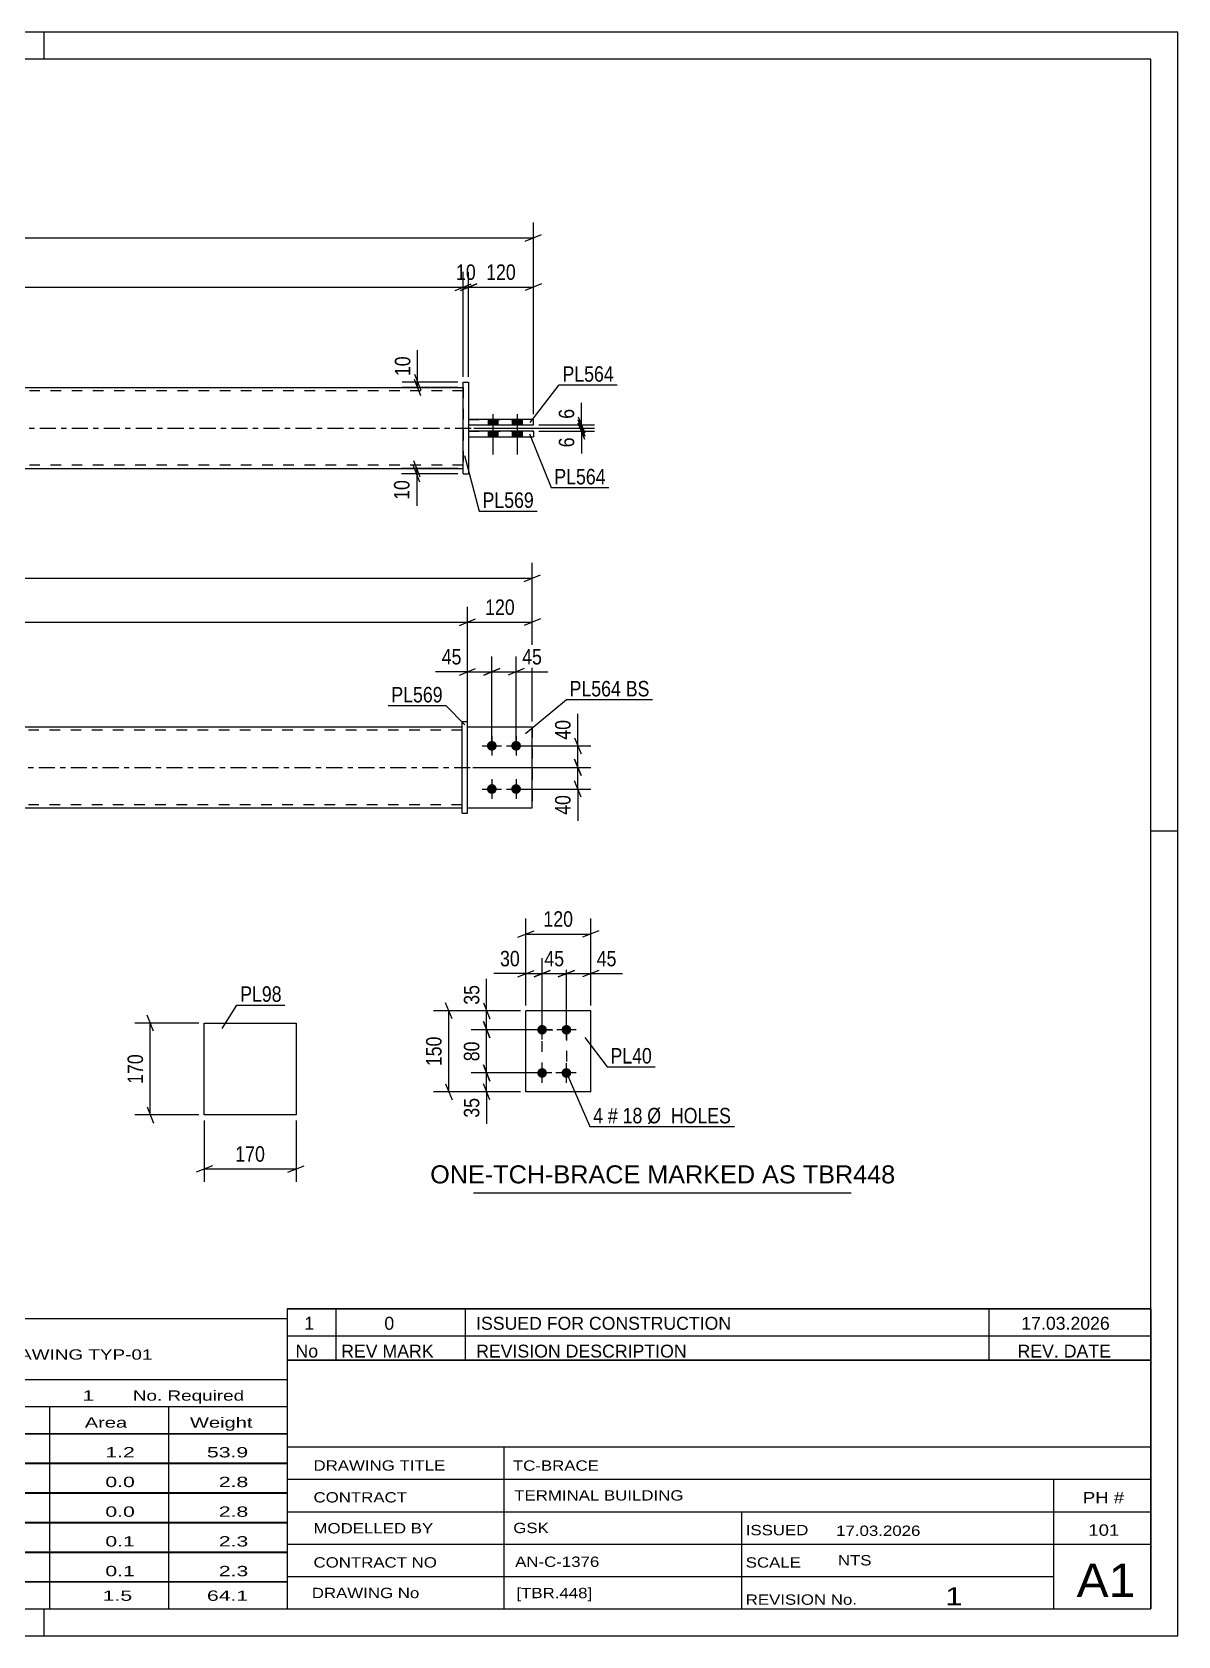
# Model space of a CAD drawing. Header units: millimetres. Extents: x 0 to 420, y 0 to 297.
# Drawn here: x 207.7 to 420, y 0 to 297 of the extents above; entities that cross this region are included whole.
import ezdxf

# ---------------------------------------------------------------- set-up
doc = ezdxf.new("R2010")
doc.units = ezdxf.units.MM
doc.linetypes.add('DXK_LINE_DOT2', pattern=[3.9198, 1.9599, -1.9599])
doc.linetypes.add('DXK_LINE_DOT3', pattern=[5.9187, 2.979, -0.9799, 0.9799, -0.9799])
doc.styles.add('Arial', font='ARIAL.TTF', dxfattribs={"height": 0.2})
doc.styles.add('Arial Narrow', font='ARIALN.TTF', dxfattribs={"height": 0.2})

# ---------------------------------------------------------------- blocks, each defined once
blk = doc.blocks.new('Unknown-580872149-1163')
at = {"color": 5, "linetype": 'Continuous'}
for p, q in [((420, 297), (0, 297)), ((210, 292), (210, 297)), ((420, 0), (420, 297)), ((415, 292), (5, 292)), ((415, 5), (415, 292)), ((420, 149), (415, 149)), ((5, 5), (415, 5)), ((210, 0), (210, 5)), ((0, 0), (420, 0))]:
    blk.add_line(p, q, dxfattribs=at)
blk = doc.blocks.new('Part-580872149-1806 - 1738')
at = {"color": 2, "linetype": 'Continuous'}
for p, q in [((88.77, 168.33), (287.41, 168.33)), ((88.77, 153.33), (287.41, 153.33))]:
    blk.add_line(p, q, dxfattribs=at)
at = {"color": 7, "linetype": 'DXK_LINE_DOT2'}
for p, q in [((88.77, 153.33), (88.77, 168.33)), ((287.41, 167.73), (88.77, 167.73)), ((287.41, 153.33), (287.41, 168.33)), ((287.41, 153.93), (88.77, 153.93))]:
    blk.add_line(p, q, dxfattribs=at)
at = {"color": 7, "linetype": 'DXK_LINE_DOT3'}
blk.add_line((78.77, 160.83), (297.41, 160.83), dxfattribs=at)
blk = doc.blocks.new('Part-580872149-3084 - 1738')
at = {"color": 2, "linetype": 'Continuous'}
for p, q in [((287.41, 169.33), (288.41, 169.33)), ((287.41, 152.33), (287.41, 169.33)), ((288.41, 152.33), (288.41, 169.33)), ((287.41, 152.33), (287.41, 152.33)), ((287.41, 152.33), (288.41, 152.33))]:
    blk.add_line(p, q, dxfattribs=at)
at = {"color": 7, "linetype": 'DXK_LINE_DOT2'}
for p, q in [((287.41, 169.33), (288.41, 169.33)), ((287.41, 152.33), (288.41, 152.33))]:
    blk.add_line(p, q, dxfattribs=at)
blk = doc.blocks.new('Part-580872149-3082 - 1738')
at = {"color": 7, "linetype": 'DXK_LINE_DOT2'}
for p, q in [((288.41, 168.33), (300.41, 168.33)), ((288.41, 153.33), (288.41, 168.33)), ((288.41, 168.33), (300.41, 168.33)), ((300.41, 168.33), (300.41, 168.33)), ((300.41, 168.33), (300.41, 153.33)), ((288.41, 153.33), (288.41, 153.33)), ((288.41, 153.33), (300.41, 153.33)), ((288.41, 153.33), (300.41, 153.33))]:
    blk.add_line(p, q, dxfattribs=at)
blk = doc.blocks.new('Part-580872149-3083 - 1738')
at = {"color": 2, "linetype": 'Continuous'}
for p, q in [((288.41, 168.33), (300.41, 168.33)), ((300.41, 168.33), (300.41, 168.33)), ((300.41, 153.33), (300.41, 168.33)), ((288.41, 153.33), (300.41, 153.33))]:
    blk.add_line(p, q, dxfattribs=at)
at = {"color": 7, "linetype": 'DXK_LINE_DOT2'}
for p, q in [((288.41, 168.33), (300.41, 168.33)), ((288.41, 153.33), (288.41, 168.33)), ((288.41, 153.33), (288.41, 153.33)), ((288.41, 153.33), (300.41, 153.33))]:
    blk.add_line(p, q, dxfattribs=at)
blk = doc.blocks.new('Bolt-580872149-3085 - 1738')
at = {"linetype": 'Continuous'}
for points in [[(292.91, 165.73), (293.09, 165.71), (293.27, 165.65), (293.44, 165.56), (293.58, 165.43), (293.69, 165.28), (293.76, 165.11), (293.8, 164.92), (293.8, 164.74), (293.76, 164.55), (293.69, 164.38), (293.58, 164.23), (293.44, 164.1), (293.27, 164.01), (293.09, 163.95), (292.91, 163.93), (292.72, 163.95), (292.54, 164.01), (292.38, 164.1), (292.24, 164.23), (292.13, 164.38), (292.05, 164.55), (292.01, 164.74), (292.01, 164.92), (292.05, 165.11), (292.13, 165.28), (292.24, 165.43), (292.38, 165.56), (292.54, 165.65), (292.72, 165.71)], [(297.41, 165.73), (297.59, 165.71), (297.77, 165.65), (297.94, 165.56), (298.08, 165.43), (298.19, 165.28), (298.26, 165.11), (298.3, 164.92), (298.3, 164.74), (298.26, 164.55), (298.19, 164.38), (298.08, 164.23), (297.94, 164.1), (297.77, 164.01), (297.59, 163.95), (297.41, 163.93), (297.22, 163.95), (297.04, 164.01), (296.88, 164.1), (296.74, 164.23), (296.63, 164.38), (296.55, 164.55), (296.51, 164.74), (296.51, 164.92), (296.55, 165.11), (296.63, 165.28), (296.74, 165.43), (296.88, 165.56), (297.04, 165.65), (297.22, 165.71)], [(292.91, 157.73), (293.09, 157.71), (293.27, 157.65), (293.44, 157.56), (293.58, 157.43), (293.69, 157.28), (293.76, 157.11), (293.8, 156.92), (293.8, 156.74), (293.76, 156.55), (293.69, 156.38), (293.58, 156.23), (293.44, 156.1), (293.27, 156.01), (293.09, 155.95), (292.91, 155.93), (292.72, 155.95), (292.54, 156.01), (292.38, 156.1), (292.24, 156.23), (292.13, 156.38), (292.05, 156.55), (292.01, 156.74), (292.01, 156.92), (292.05, 157.11), (292.13, 157.28), (292.24, 157.43), (292.38, 157.56), (292.54, 157.65), (292.72, 157.71)], [(297.41, 157.73), (297.59, 157.71), (297.77, 157.65), (297.94, 157.56), (298.08, 157.43), (298.19, 157.28), (298.26, 157.11), (298.3, 156.92), (298.3, 156.74), (298.26, 156.55), (298.19, 156.38), (298.08, 156.23), (297.94, 156.1), (297.77, 156.01), (297.59, 155.95), (297.41, 155.93), (297.22, 155.95), (297.04, 156.01), (296.88, 156.1), (296.74, 156.23), (296.63, 156.38), (296.55, 156.55), (296.51, 156.74), (296.51, 156.92), (296.55, 157.11), (296.63, 157.28), (296.74, 157.43), (296.88, 157.56), (297.04, 157.65), (297.22, 157.71)]]:
    blk.add_hatch(color=1, dxfattribs=at).paths.add_polyline_path(points)
at = {"color": 1, "linetype": 'Continuous'}
for p, q in [((292.91, 166.63), (292.91, 163.03)), ((297.41, 166.63), (297.41, 163.03)), ((291.11, 164.83), (294.71, 164.83)), ((295.61, 164.83), (299.21, 164.83)), ((292.91, 158.63), (292.91, 155.03)), ((297.41, 158.63), (297.41, 155.03)), ((291.11, 156.83), (294.71, 156.83)), ((295.61, 156.83), (299.21, 156.83))]:
    blk.add_line(p, q, dxfattribs=at)
blk = doc.blocks.new('Part-580872149-1450 - 1390')
at = {"color": 2, "linetype": 'Continuous'}
for p, q in [((88.97, 231.17), (287.6, 231.17)), ((88.97, 216.17), (287.6, 216.17))]:
    blk.add_line(p, q, dxfattribs=at)
at = {"color": 7, "linetype": 'DXK_LINE_DOT2'}
for p, q in [((88.97, 216.17), (88.97, 231.17)), ((287.6, 230.57), (88.97, 230.57)), ((287.6, 231.17), (287.6, 216.17)), ((287.6, 216.77), (88.97, 216.77))]:
    blk.add_line(p, q, dxfattribs=at)
at = {"color": 7, "linetype": 'DXK_LINE_DOT3'}
blk.add_line((78.97, 223.67), (297.6, 223.67), dxfattribs=at)
blk = doc.blocks.new('Part-580872149-3120 - 1390')
at = {"color": 2, "linetype": 'Continuous'}
for p, q in [((300.6, 225.27), (288.6, 225.27)), ((288.6, 224.27), (300.6, 224.27)), ((300.6, 224.27), (300.6, 225.27))]:
    blk.add_line(p, q, dxfattribs=at)
at = {"color": 7, "linetype": 'DXK_LINE_DOT2'}
for p, q in [((288.6, 225.27), (288.6, 224.27)), ((288.6, 225.27), (300.6, 225.27)), ((288.6, 224.27), (300.6, 224.27))]:
    blk.add_line(p, q, dxfattribs=at)
blk = doc.blocks.new('Part-580872149-3121 - 1390')
at = {"color": 2, "linetype": 'Continuous'}
for p, q in [((300.6, 223.07), (288.6, 223.07)), ((300.6, 223.07), (300.6, 222.07)), ((288.6, 222.07), (300.6, 222.07))]:
    blk.add_line(p, q, dxfattribs=at)
at = {"color": 7, "linetype": 'DXK_LINE_DOT2'}
for p, q in [((288.6, 223.07), (288.6, 222.07)), ((288.6, 223.07), (300.6, 223.07)), ((288.6, 222.07), (300.6, 222.07))]:
    blk.add_line(p, q, dxfattribs=at)
blk = doc.blocks.new('Part-580872149-3122 - 1390')
at = {"color": 2, "linetype": 'Continuous'}
for p, q in [((287.6, 232.17), (287.6, 232.17)), ((287.6, 215.17), (287.6, 232.17)), ((287.6, 232.17), (288.6, 232.17)), ((288.6, 232.17), (288.6, 232.17)), ((288.6, 232.17), (288.6, 215.17)), ((287.6, 215.17), (288.6, 215.17)), ((287.6, 215.17), (287.6, 215.17)), ((288.6, 215.17), (288.6, 215.17))]:
    blk.add_line(p, q, dxfattribs=at)
at = {"color": 7, "linetype": 'DXK_LINE_DOT2'}
for p, q in [((287.6, 232.17), (288.6, 232.17)), ((287.6, 215.17), (288.6, 215.17)), ((288.6, 215.17), (288.6, 215.17))]:
    blk.add_line(p, q, dxfattribs=at)
blk = doc.blocks.new('Bolt-580872149-3123 - 1390')
at = {"linetype": 'Continuous'}
for points in [[(294, 225.27), (292.2, 225.27), (292.2, 224.27), (294, 224.27)], [(294, 225.27), (292.2, 225.27), (292.2, 224.27), (294, 224.27)], [(294, 223.07), (292.2, 223.07), (292.2, 222.07), (294, 222.07)], [(294, 223.07), (292.2, 223.07), (292.2, 222.07), (294, 222.07)], [(298.5, 225.27), (296.7, 225.27), (296.7, 224.27), (298.5, 224.27)], [(298.5, 225.27), (296.7, 225.27), (296.7, 224.27), (298.5, 224.27)], [(298.5, 223.07), (296.7, 223.07), (296.7, 222.07), (298.5, 222.07)], [(298.5, 223.07), (296.7, 223.07), (296.7, 222.07), (298.5, 222.07)]]:
    blk.add_hatch(color=1, dxfattribs=at).paths.add_polyline_path(points)
at = {"color": 1, "linetype": 'Continuous'}
for p, q in [((293.1, 226.27), (293.1, 218.77)), ((293.1, 226.27), (293.1, 218.77)), ((297.6, 226.27), (297.6, 218.77)), ((297.6, 226.27), (297.6, 218.77)), ((292.2, 225.27), (292.2, 224.27)), ((292.2, 225.27), (292.2, 224.27)), ((292.2, 223.07), (292.2, 222.07)), ((292.2, 223.07), (292.2, 222.07)), ((294, 225.27), (294, 224.27)), ((294, 225.27), (294, 224.27)), ((294, 223.07), (294, 222.07)), ((294, 223.07), (294, 222.07)), ((296.7, 225.27), (296.7, 224.27)), ((296.7, 225.27), (296.7, 224.27)), ((296.7, 223.07), (296.7, 222.07)), ((296.7, 223.07), (296.7, 222.07)), ((298.5, 225.27), (298.5, 224.27)), ((298.5, 225.27), (298.5, 224.27)), ((298.5, 223.07), (298.5, 222.07)), ((298.5, 223.07), (298.5, 222.07))]:
    blk.add_line(p, q, dxfattribs=at)
blk = doc.blocks.new('Part-580872149-4202 - 4201')
at = {"color": 2, "linetype": 'Continuous'}
for p, q in [((239.64, 113.47), (256.64, 113.47)), ((239.64, 96.47), (239.64, 113.47)), ((256.64, 113.47), (256.64, 96.47)), ((256.64, 96.47), (239.64, 96.47))]:
    blk.add_line(p, q, dxfattribs=at)
blk = doc.blocks.new('Part-580872149-4193 - 4192')
at = {"color": 2, "linetype": 'Continuous'}
for p, q in [((311.22, 115.75), (299.22, 115.75)), ((299.22, 100.75), (299.22, 115.75)), ((311.22, 100.75), (311.22, 115.75)), ((311.22, 100.75), (299.22, 100.75))]:
    blk.add_line(p, q, dxfattribs=at)
blk = doc.blocks.new('Bolt-580872149-4194 - 4192')
at = {"linetype": 'Continuous'}
for points in [[(302.22, 111.35, -1), (302.22, 113.15, -1)], [(306.72, 111.35, -1), (306.72, 113.15, -1)], [(302.22, 103.35, -1), (302.22, 105.15, -1)], [(306.72, 103.35, -1), (306.72, 105.15, -1)]]:
    blk.add_hatch(color=1, dxfattribs=at).paths.add_polyline_path(points)
at = {"color": 1, "linetype": 'Continuous'}
for p, q in [((302.22, 110.45), (302.22, 114.05)), ((306.72, 110.45), (306.72, 114.05)), ((304.02, 112.25), (300.42, 112.25)), ((308.52, 112.25), (304.92, 112.25)), ((304.02, 104.25), (300.42, 104.25)), ((302.22, 102.45), (302.22, 106.05)), ((308.52, 104.25), (304.92, 104.25)), ((306.72, 102.45), (306.72, 106.05))]:
    blk.add_line(p, q, dxfattribs=at)
blk = doc.blocks.new('Rectangle-580872149-4389 - 4192')
at = {"color": 1, "linetype": 'DXK_LINE_DOT2'}
blk.add_lwpolyline([(302.22, 112.25), (306.72, 112.25), (306.72, 104.25), (302.22, 104.25), (302.22, 112.25)], close=True, dxfattribs=at)
blk = doc.blocks.new('StraightDimension-580872149-3869 - 1738')
at = {"color": 7, "linetype": 'Continuous'}
for p, q in [((288.41, 169.33), (288.41, 190.57)), ((300.41, 169.33), (300.41, 190.57)), ((286.91, 187.12), (289.91, 188.32)), ((288.41, 187.72), (300.41, 187.72)), ((301.91, 188.32), (298.91, 187.12))]:
    blk.add_line(p, q, dxfattribs=at)
at = {"color": 0}
blk.add_wipeout([(297.75, 188.47), (297.75, 192.67), (291.07, 192.67), (291.07, 188.47)], dxfattribs=at)
at = {"color": 3, "style": 'Arial Narrow'}
blk.add_text('120', height=2.863, dxfattribs=at).set_placement((291.67, 189.07))
blk = doc.blocks.new('StraightDimension-580872149-1856 - 1738')
at = {"color": 7, "linetype": 'Continuous'}
for p, q in [((77.27, 196.48), (74.27, 195.28)), ((75.77, 169.33), (75.77, 198.73)), ((298.91, 195.28), (301.91, 196.48)), ((300.41, 169.33), (300.41, 198.73)), ((75.77, 195.88), (300.41, 195.88))]:
    blk.add_line(p, q, dxfattribs=at)
at = {"color": 0}
blk.add_wipeout([(192.35, 196.63), (192.35, 200.83), (183.83, 200.83), (183.83, 196.63)], dxfattribs=at)
at = {"color": 3, "style": 'Arial Narrow'}
blk.add_text('2246', height=2.863, dxfattribs=at).set_placement((184.43, 197.23))
blk = doc.blocks.new('StraightDimension-580872149-3870 - 1738')
at = {"color": 7, "linetype": 'Continuous'}
for p, q in [((87.77, 161.83), (87.77, 190.57)), ((288.41, 169.33), (288.41, 190.57)), ((89.27, 188.32), (86.27, 187.12)), ((87.77, 187.72), (288.41, 187.72)), ((286.91, 187.12), (289.91, 188.32))]:
    blk.add_line(p, q, dxfattribs=at)
at = {"color": 0}
blk.add_wipeout([(192.35, 188.47), (192.35, 192.67), (183.83, 192.67), (183.83, 188.47)], dxfattribs=at)
at = {"color": 3, "style": 'Arial Narrow'}
blk.add_text('2006', height=2.863, dxfattribs=at).set_placement((184.43, 189.07))
blk = doc.blocks.new('StraightDimension-580872149-3322 - 1738')
at = {"color": 7, "linetype": 'Continuous'}
for p, q in [((292.91, 165.83), (292.91, 181.39)), ((297.41, 165.83), (297.41, 181.39)), ((291.41, 177.94), (294.41, 179.14)), ((292.91, 178.54), (297.41, 178.54)), ((298.91, 179.14), (295.91, 177.94))]:
    blk.add_line(p, q, dxfattribs=at)
at = {"color": 0}
blk.add_wipeout([(302.79, 179.29), (302.79, 183.49), (297.93, 183.49), (297.93, 179.29)], dxfattribs=at)
at = {"color": 7, "linetype": 'Continuous'}
blk.add_line((297.41, 178.54), (303.31, 178.54), dxfattribs=at)
blk.add_line((297.41, 178.54), (303.31, 178.54), dxfattribs=at)
at = {"color": 3, "style": 'Arial Narrow'}
blk.add_text('45', height=2.863, dxfattribs=at).set_placement((298.53, 179.89))
blk = doc.blocks.new('StraightDimension-580872149-3323 - 1738')
at = {"color": 7, "linetype": 'Continuous'}
for p, q in [((288.41, 170.33), (288.41, 181.39)), ((292.91, 165.83), (292.91, 181.39)), ((286.91, 177.94), (289.91, 179.14)), ((288.41, 178.54), (292.91, 178.54)), ((294.41, 179.14), (291.41, 177.94))]:
    blk.add_line(p, q, dxfattribs=at)
at = {"color": 0}
blk.add_wipeout([(287.88, 179.29), (287.88, 183.49), (283.03, 183.49), (283.03, 179.29)], dxfattribs=at)
at = {"color": 7, "linetype": 'Continuous'}
blk.add_line((288.41, 178.54), (282.5, 178.54), dxfattribs=at)
blk.add_line((288.41, 178.54), (282.5, 178.54), dxfattribs=at)
at = {"color": 3, "style": 'Arial Narrow'}
blk.add_text('45', height=2.863, dxfattribs=at).set_placement((283.63, 179.89))
blk = doc.blocks.new('StraightDimension-580872149-3956 - 1738')
at = {"color": 7, "linetype": 'Continuous'}
for p, q in [((308.24, 166.33), (309.44, 163.33)), ((298.41, 164.83), (311.24, 164.83)), ((308.84, 160.83), (308.84, 164.83)), ((289.41, 160.83), (311.24, 160.83)), ((309.44, 159.33), (308.24, 162.33))]:
    blk.add_line(p, q, dxfattribs=at)
at = {"color": 0}
blk.add_wipeout([(308.09, 170.21), (303.89, 170.21), (303.89, 165.36), (308.09, 165.36)], dxfattribs=at)
at = {"color": 7, "linetype": 'Continuous'}
blk.add_line((308.84, 164.83), (308.84, 170.74), dxfattribs=at)
blk.add_line((308.84, 164.83), (308.84, 170.74), dxfattribs=at)
at = {"color": 3, "style": 'Arial Narrow'}
blk.add_text('40', height=2.863, rotation=90.0002, dxfattribs=at).set_placement((307.49, 165.96))
blk = doc.blocks.new('StraightDimension-580872149-3957 - 1738')
at = {"color": 7, "linetype": 'Continuous'}
for p, q in [((289.41, 160.83), (311.24, 160.83)), ((308.24, 162.33), (309.44, 159.33)), ((308.84, 156.83), (308.84, 160.83)), ((309.44, 155.33), (308.24, 158.33)), ((298.41, 156.83), (311.24, 156.83))]:
    blk.add_line(p, q, dxfattribs=at)
at = {"color": 0}
blk.add_wipeout([(308.09, 156.31), (303.89, 156.31), (303.89, 151.45), (308.09, 151.45)], dxfattribs=at)
at = {"color": 7, "linetype": 'Continuous'}
blk.add_line((308.84, 156.83), (308.84, 150.92), dxfattribs=at)
blk.add_line((308.84, 156.83), (308.84, 150.92), dxfattribs=at)
at = {"color": 3, "style": 'Arial Narrow'}
blk.add_text('40', height=2.863, rotation=90.0002, dxfattribs=at).set_placement((307.49, 152.05))
blk = doc.blocks.new('StraightDimension-580872149-4066 - 1390')
at = {"color": 7, "linetype": 'Continuous'}
for p, q in [((308.92, 225.77), (310.12, 222.77)), ((289.6, 223.67), (311.92, 223.67)), ((301.6, 224.27), (311.92, 224.27)), ((310.12, 222.17), (308.92, 225.17)), ((309.52, 223.67), (309.52, 224.27))]:
    blk.add_line(p, q, dxfattribs=at)
at = {"color": 0}
blk.add_wipeout([(308.77, 227.82), (304.57, 227.82), (304.57, 224.79), (308.77, 224.79)], dxfattribs=at)
at = {"color": 7, "linetype": 'Continuous'}
blk.add_line((309.52, 224.27), (309.52, 228.34), dxfattribs=at)
blk.add_line((309.52, 224.27), (309.52, 228.34), dxfattribs=at)
at = {"color": 3, "style": 'Arial Narrow'}
blk.add_text('6', height=2.86, rotation=90.0002, dxfattribs=at).set_placement((308.17, 225.39))
blk = doc.blocks.new('StraightDimension-580872149-1567 - 1390')
at = {"color": 7, "linetype": 'Continuous'}
for p, q in [((75.97, 226.27), (75.97, 261.76)), ((300.6, 226.27), (300.6, 261.76)), ((77.47, 259.51), (74.47, 258.31)), ((75.97, 258.91), (300.6, 258.91)), ((299.1, 258.31), (302.1, 259.51))]:
    blk.add_line(p, q, dxfattribs=at)
at = {"color": 0}
blk.add_wipeout([(192.54, 259.66), (192.54, 263.86), (184.03, 263.86), (184.03, 259.66)], dxfattribs=at)
at = {"color": 3, "style": 'Arial Narrow'}
blk.add_text('2246', height=2.863, dxfattribs=at).set_placement((184.63, 260.26))
blk = doc.blocks.new('StraightDimension-580872149-1538 - 1390')
at = {"color": 7, "linetype": 'Continuous'}
for p, q in [((278.4, 217.67), (279.6, 214.67)), ((286.6, 216.17), (276.15, 216.17)), ((286.6, 215.17), (276.15, 215.17)), ((279.6, 213.67), (278.4, 216.67)), ((279, 215.17), (279, 216.17))]:
    blk.add_line(p, q, dxfattribs=at)
at = {"color": 0}
blk.add_wipeout([(278.25, 214.64), (274.05, 214.64), (274.05, 209.78), (278.25, 209.78)], dxfattribs=at)
at = {"color": 7, "linetype": 'Continuous'}
blk.add_line((279, 215.17), (279, 209.26), dxfattribs=at)
blk.add_line((279, 215.17), (279, 209.26), dxfattribs=at)
at = {"color": 3, "style": 'Arial Narrow'}
blk.add_text('10', height=2.863, rotation=90.0002, dxfattribs=at).set_placement((277.65, 210.38))
blk = doc.blocks.new('StraightDimension-580872149-1552 - 1390')
at = {"color": 7, "linetype": 'Continuous'}
for p, q in [((286.6, 232.17), (276.31, 232.17)), ((278.56, 233.67), (279.76, 230.67)), ((279.76, 229.67), (278.56, 232.67)), ((279.16, 231.17), (279.16, 232.17)), ((286.6, 231.17), (276.31, 231.17))]:
    blk.add_line(p, q, dxfattribs=at)
at = {"color": 0}
blk.add_wipeout([(278.41, 237.55), (274.21, 237.55), (274.21, 232.69), (278.41, 232.69)], dxfattribs=at)
at = {"color": 7, "linetype": 'Continuous'}
blk.add_line((279.16, 232.17), (279.16, 238.07), dxfattribs=at)
blk.add_line((279.16, 232.17), (279.16, 238.07), dxfattribs=at)
at = {"color": 3, "style": 'Arial Narrow'}
blk.add_text('10', height=2.863, rotation=90.0002, dxfattribs=at).set_placement((277.81, 233.29))
blk = doc.blocks.new('StraightDimension-580872149-4016 - 1390')
at = {"color": 7, "linetype": 'Continuous'}
for p, q in [((287.6, 233.17), (287.6, 252.61)), ((288.6, 233.17), (288.6, 252.61)), ((286.1, 249.16), (289.1, 250.36)), ((290.1, 250.36), (287.1, 249.16)), ((287.6, 249.76), (288.6, 249.76))]:
    blk.add_line(p, q, dxfattribs=at)
at = {"color": 0}
blk.add_wipeout([(290.53, 250.51), (290.53, 254.71), (285.67, 254.71), (285.67, 250.51)], dxfattribs=at)
at = {"color": 3, "style": 'Arial Narrow'}
blk.add_text('10', height=2.863, dxfattribs=at).set_placement((286.27, 251.11))
blk = doc.blocks.new('StraightDimension-580872149-4015 - 1390')
at = {"color": 7, "linetype": 'Continuous'}
for p, q in [((288.6, 233.17), (288.6, 252.61)), ((300.6, 226.27), (300.6, 252.61)), ((287.1, 249.16), (290.1, 250.36)), ((288.6, 249.76), (300.6, 249.76)), ((302.1, 250.36), (299.1, 249.16))]:
    blk.add_line(p, q, dxfattribs=at)
at = {"color": 0}
blk.add_wipeout([(297.94, 250.51), (297.94, 254.71), (291.26, 254.71), (291.26, 250.51)], dxfattribs=at)
at = {"color": 3, "style": 'Arial Narrow'}
blk.add_text('120', height=2.863, dxfattribs=at).set_placement((291.86, 251.11))
blk = doc.blocks.new('StraightDimension-580872149-4017 - 1390')
at = {"color": 7, "linetype": 'Continuous'}
for p, q in [((88.97, 233.17), (88.97, 252.61)), ((287.6, 233.17), (287.6, 252.61)), ((90.47, 250.36), (87.47, 249.16)), ((88.97, 249.76), (287.6, 249.76)), ((286.1, 249.16), (289.1, 250.36))]:
    blk.add_line(p, q, dxfattribs=at)
at = {"color": 0}
blk.add_wipeout([(192.54, 250.51), (192.54, 254.71), (184.03, 254.71), (184.03, 250.51)], dxfattribs=at)
at = {"color": 3, "style": 'Arial Narrow'}
blk.add_text('1986', height=2.863, dxfattribs=at).set_placement((184.63, 251.11))
blk = doc.blocks.new('StraightDimension-580872149-4067 - 1390')
at = {"color": 7, "linetype": 'Continuous'}
for p, q in [((289.6, 223.67), (311.92, 223.67)), ((301.6, 223.07), (311.92, 223.07)), ((308.92, 225.17), (310.12, 222.17)), ((310.12, 221.57), (308.92, 224.57)), ((309.52, 223.07), (309.52, 223.67))]:
    blk.add_line(p, q, dxfattribs=at)
at = {"color": 0}
blk.add_wipeout([(308.77, 222.54), (304.57, 222.54), (304.57, 219.51), (308.77, 219.51)], dxfattribs=at)
at = {"color": 7, "linetype": 'Continuous'}
blk.add_line((309.52, 223.07), (309.52, 218.99), dxfattribs=at)
blk.add_line((309.52, 223.07), (309.52, 218.99), dxfattribs=at)
at = {"color": 3, "style": 'Arial Narrow'}
blk.add_text('6', height=2.86, rotation=90.0002, dxfattribs=at).set_placement((308.17, 220.11))
blk = doc.blocks.new('StraightDimension-580872149-4242 - 4201')
at = {"color": 7, "linetype": 'Continuous'}
for p, q in [((239.64, 95.47), (239.64, 84.07)), ((256.64, 95.47), (256.64, 84.07)), ((241.14, 87.07), (238.14, 85.87)), ((239.64, 86.47), (256.64, 86.47)), ((255.14, 85.87), (258.14, 87.07))]:
    blk.add_line(p, q, dxfattribs=at)
at = {"color": 0}
blk.add_wipeout([(251.48, 87.22), (251.48, 91.42), (244.8, 91.42), (244.8, 87.22)], dxfattribs=at)
at = {"color": 3, "style": 'Arial Narrow'}
blk.add_text('170', height=2.863, dxfattribs=at).set_placement((245.4, 87.82))
blk = doc.blocks.new('StraightDimension-580872149-4246 - 4201')
at = {"color": 7, "linetype": 'Continuous'}
for p, q in [((238.64, 113.47), (226.79, 113.47)), ((230.24, 111.97), (229.04, 114.97)), ((229.64, 96.47), (229.64, 113.47)), ((238.64, 96.47), (226.79, 96.47)), ((229.04, 97.97), (230.24, 94.97))]:
    blk.add_line(p, q, dxfattribs=at)
at = {"color": 0}
blk.add_wipeout([(228.89, 108.31), (224.69, 108.31), (224.69, 101.63), (228.89, 101.63)], dxfattribs=at)
at = {"color": 3, "style": 'Arial Narrow'}
blk.add_text('170', height=2.863, rotation=90.0002, dxfattribs=at).set_placement((228.29, 102.23))
blk = doc.blocks.new('StraightDimension-580872149-4210 - 4192')
at = {"color": 7, "linetype": 'Continuous'}
for p, q in [((291.34, 117.25), (292.54, 114.25)), ((298.22, 115.75), (289.09, 115.75)), ((292.54, 110.75), (291.34, 113.75)), ((291.94, 112.25), (291.94, 115.75)), ((301.22, 112.25), (289.09, 112.25))]:
    blk.add_line(p, q, dxfattribs=at)
at = {"color": 0}
blk.add_wipeout([(291.19, 121.13), (286.99, 121.13), (286.99, 116.28), (291.19, 116.28)], dxfattribs=at)
at = {"color": 7, "linetype": 'Continuous'}
blk.add_line((291.94, 115.75), (291.94, 121.66), dxfattribs=at)
blk.add_line((291.94, 115.75), (291.94, 121.66), dxfattribs=at)
at = {"color": 3, "style": 'Arial Narrow'}
blk.add_text('35', height=2.863, rotation=90.0002, dxfattribs=at).set_placement((290.59, 116.88))
blk = doc.blocks.new('StraightDimension-580872149-4212 - 4192')
at = {"color": 7, "linetype": 'Continuous'}
for p, q in [((301.22, 104.25), (289.09, 104.25)), ((291.34, 105.75), (292.54, 102.75)), ((291.94, 100.75), (291.94, 104.25)), ((292.54, 99.25), (291.34, 102.25)), ((298.22, 100.75), (289.09, 100.75))]:
    blk.add_line(p, q, dxfattribs=at)
at = {"color": 0}
blk.add_wipeout([(291.19, 100.23), (286.99, 100.23), (286.99, 95.37), (291.19, 95.37)], dxfattribs=at)
at = {"color": 7, "linetype": 'Continuous'}
blk.add_line((291.94, 100.75), (291.94, 94.85), dxfattribs=at)
blk.add_line((291.94, 100.75), (291.94, 94.85), dxfattribs=at)
at = {"color": 3, "style": 'Arial Narrow'}
blk.add_text('35', height=2.863, rotation=90.0002, dxfattribs=at).set_placement((290.59, 95.97))
blk = doc.blocks.new('StraightDimension-580872149-4211 - 4192')
at = {"color": 7, "linetype": 'Continuous'}
for p, q in [((291.34, 113.75), (292.54, 110.75)), ((301.22, 112.25), (289.09, 112.25)), ((291.94, 104.25), (291.94, 112.25)), ((301.22, 104.25), (289.09, 104.25)), ((292.54, 102.75), (291.34, 105.75))]:
    blk.add_line(p, q, dxfattribs=at)
at = {"color": 0}
blk.add_wipeout([(291.19, 110.68), (286.99, 110.68), (286.99, 105.82), (291.19, 105.82)], dxfattribs=at)
at = {"color": 3, "style": 'Arial Narrow'}
blk.add_text('80', height=2.863, rotation=90.0002, dxfattribs=at).set_placement((290.59, 106.42))
blk = doc.blocks.new('StraightDimension-580872149-4222 - 4192')
at = {"color": 7, "linetype": 'Continuous'}
for p, q in [((285.54, 114.25), (284.34, 117.25)), ((298.22, 115.75), (282.09, 115.75)), ((284.94, 100.75), (284.94, 115.75)), ((284.34, 102.25), (285.54, 99.25)), ((298.22, 100.75), (282.09, 100.75))]:
    blk.add_line(p, q, dxfattribs=at)
at = {"color": 0}
blk.add_wipeout([(284.19, 111.59), (279.99, 111.59), (279.99, 104.91), (284.19, 104.91)], dxfattribs=at)
at = {"color": 3, "style": 'Arial Narrow'}
blk.add_text('150', height=2.863, rotation=90.0002, dxfattribs=at).set_placement((283.59, 105.51))
blk = doc.blocks.new('StraightDimension-580872149-4226 - 4192')
at = {"color": 7, "linetype": 'Continuous'}
for p, q in [((306.72, 113.25), (306.72, 125.5)), ((311.22, 116.75), (311.22, 125.5)), ((305.22, 122.05), (308.22, 123.25)), ((306.72, 122.65), (311.22, 122.65)), ((312.72, 123.25), (309.72, 122.05))]:
    blk.add_line(p, q, dxfattribs=at)
at = {"color": 0}
blk.add_wipeout([(316.6, 123.4), (316.6, 127.6), (311.74, 127.6), (311.74, 123.4)], dxfattribs=at)
at = {"color": 7, "linetype": 'Continuous'}
blk.add_line((311.22, 122.65), (317.12, 122.65), dxfattribs=at)
blk.add_line((311.22, 122.65), (317.12, 122.65), dxfattribs=at)
at = {"color": 3, "style": 'Arial Narrow'}
blk.add_text('45', height=2.863, dxfattribs=at).set_placement((312.34, 124))
blk = doc.blocks.new('StraightDimension-580872149-4227 - 4192')
at = {"color": 7, "linetype": 'Continuous'}
for p, q in [((302.22, 113.25), (302.22, 125.5)), ((306.72, 113.25), (306.72, 125.5)), ((300.72, 122.05), (303.72, 123.25)), ((302.22, 122.65), (306.72, 122.65)), ((308.22, 123.25), (305.22, 122.05))]:
    blk.add_line(p, q, dxfattribs=at)
at = {"color": 0}
blk.add_wipeout([(306.89, 123.4), (306.89, 127.6), (302.04, 127.6), (302.04, 123.4)], dxfattribs=at)
at = {"color": 3, "style": 'Arial Narrow'}
blk.add_text('45', height=2.863, dxfattribs=at).set_placement((302.64, 124))
blk = doc.blocks.new('StraightDimension-580872149-4228 - 4192')
at = {"color": 7, "linetype": 'Continuous'}
for p, q in [((299.22, 116.75), (299.22, 125.5)), ((302.22, 113.25), (302.22, 125.5)), ((297.72, 122.05), (300.72, 123.25)), ((299.22, 122.65), (302.22, 122.65)), ((303.72, 123.25), (300.72, 122.05))]:
    blk.add_line(p, q, dxfattribs=at)
at = {"color": 0}
blk.add_wipeout([(298.69, 123.4), (298.69, 127.6), (293.83, 127.6), (293.83, 123.4)], dxfattribs=at)
at = {"color": 7, "linetype": 'Continuous'}
blk.add_line((299.22, 122.65), (293.31, 122.65), dxfattribs=at)
blk.add_line((299.22, 122.65), (293.31, 122.65), dxfattribs=at)
at = {"color": 3, "style": 'Arial Narrow'}
blk.add_text('30', height=2.863, dxfattribs=at).set_placement((294.43, 124))
blk = doc.blocks.new('StraightDimension-580872149-4238 - 4192')
at = {"color": 7, "linetype": 'Continuous'}
for p, q in [((299.22, 116.75), (299.22, 132.83)), ((311.22, 116.75), (311.22, 132.83)), ((297.72, 129.38), (300.72, 130.58)), ((299.22, 129.98), (311.22, 129.98)), ((312.72, 130.58), (309.72, 129.38))]:
    blk.add_line(p, q, dxfattribs=at)
at = {"color": 0}
blk.add_wipeout([(308.56, 130.73), (308.56, 134.93), (301.87, 134.93), (301.87, 130.73)], dxfattribs=at)
at = {"color": 3, "style": 'Arial Narrow'}
blk.add_text('120', height=2.863, dxfattribs=at).set_placement((302.47, 131.33))
blk = doc.blocks.new('Unknown-580872149-4483')
at = {"color": 7, "linetype": 'Continuous'}
for p, q in [((255, 51.05), (255, 5)), ((255, 51.05), (415, 51.05)), ((415, 51), (415, 5)), ((255, 35), (415, 35)), ((295.14, 35), (295.14, 5)), ((255, 29), (415, 29)), ((397, 5.05), (397, 29.05)), ((255, 23), (415, 23)), ((339.14, 23), (339.14, 5)), ((255, 17), (415, 17)), ((255, 11), (397, 11)), ((255, 5), (415, 5))]:
    blk.add_line(p, q, dxfattribs=at)
at = {"color": 7, "style": 'Arial Narrow'}
for s, height, width, p in [('DRAWING TITLE', 1.9089, 1.425378, (259.88, 30.61)), ('TC-BRACE', 1.909, 1.425378, (296.81, 30.59)), ('TERMINAL BUILDING', 1.9089, 1.425378, (297.06, 25.07)), ('CONTRACT', 1.909, 1.425378, (259.88, 24.71)), ('MODELLED BY', 1.9089, 1.425378, (259.88, 18.98)), ('GSK', 1.909, 1.425378, (296.88, 19.04)), ('ISSUED', 1.909, 1.425378, (339.94, 18.64)), ('17.03.2026', 1.909, 1.425378, (356.69, 18.52)), ('CONTRACT NO', 1.9089, 1.425378, (259.88, 12.66)), ('AN-C-1376', 1.909, 1.425378, (297.23, 12.78)), ('SCALE', 1.909, 1.425378, (339.94, 12.65)), ('A1', 6.204, 1.25, (401.24, 7.2)), ('DRAWING No', 1.909, 1.425378, (259.56, 7)), ('[TBR.448]', 1.909, 1.425378, (297.46, 6.99)), ('1', 3.34, 1.5, (376.91, 5.68)), ('REVISION No.', 1.9089, 1.425378, (339.94, 5.77))]:
    blk.add_text(s, height=height, dxfattribs=dict(at, width=width)).set_placement(p)
at = {"color": 7, "linetype": 'Continuous', "style": 'Arial Narrow'}
for s, height, width, p in [('PH #', 2.1, 1.42538, (402.4, 24.55)), ('101', 2.1, 1.42538, (403.41, 18.55)), ('NTS', 1.909, 1.425378, (357, 13.05))]:
    blk.add_text(s, height=height, dxfattribs=dict(at, width=width)).set_placement(p)
blk = doc.blocks.new('Unknown-580872149-4484')
at = {"color": 7, "linetype": 'Continuous'}
for p, q in [((255, 60.55), (415, 60.55)), ((415, 60.55), (255, 60.55)), ((255, 60.55), (255, 55.55)), ((264, 60.55), (264, 55.55)), ((288, 60.55), (288, 55.55)), ((385, 60.55), (385, 55.55)), ((415, 60.55), (415, 55.55)), ((255, 55.55), (415, 55.55)), ((255, 55.55), (255, 51.05)), ((255, 55.55), (415, 55.55)), ((264, 55.55), (264, 51.05)), ((288, 55.55), (288, 51.05)), ((385, 55.55), (385, 51.05)), ((415, 55.55), (415, 51.05)), ((415, 51.05), (255, 51.05))]:
    blk.add_line(p, q, dxfattribs=at)
at = {"color": 7, "linetype": 'Continuous', "style": 'Arial Narrow'}
for s, height, width, p in [('1', 2.39, 1.196471, (258.16, 56.7)), ('0', 2.39, 1.196471, (273, 56.7)), ('ISSUED FOR CONSTRUCTION', 2.3861, 1.196471, (290, 56.7)), ('17.03.2026', 2.386, 1.196471, (391, 56.7)), ('No', 2.386, 1.2, (256.54, 51.55)), ('REV MARK', 2.386, 1.2, (265, 51.55)), ('REVISION DESCRIPTION', 2.3861, 1.2, (290, 51.55)), ('REV. DATE', 2.386, 1.2, (390.28, 51.55))]:
    blk.add_text(s, height=height, dxfattribs=dict(at, width=width)).set_placement(p)
blk = doc.blocks.new('Unknown-580872149-4485')
at = {"color": 7, "linetype": 'Continuous'}
for p, q in [((95, 58.75), (255, 58.75)), ((95, 47.5), (95, 58.75)), ((255, 58.75), (255, 47.5)), ((95, 47.5), (255, 47.5)), ((95, 47.5), (95, 42.5)), ((255, 47.5), (255, 42.5)), ((95, 42.5), (255, 42.5)), ((95, 42.5), (95, 37.5)), ((119, 42.5), (119, 37.5)), ((154.5, 42.5), (154.5, 37.5)), ((180.5, 42.5), (180.5, 37.5)), ((193.5, 42.5), (193.5, 37.5)), ((211, 42.5), (211, 37.5)), ((233, 42.5), (233, 37.5)), ((255, 42.5), (255, 37.5)), ((95, 37.5), (255, 37.5)), ((95, 37.45), (95, 32.05)), ((95, 37.45), (255, 37.45)), ((119, 37.5), (119, 32)), ((154.5, 37.5), (154.5, 32)), ((180.5, 37.5), (180.5, 32)), ((193.5, 37.5), (193.5, 32)), ((211, 37.5), (211, 32)), ((233, 37.5), (233, 32)), ((255, 37.45), (255, 32.05)), ((95, 32.05), (255, 32.05)), ((95, 31.95), (95, 26.55)), ((95, 31.95), (255, 31.95)), ((119, 32), (119, 26.5)), ((154.5, 32), (154.5, 26.5)), ((180.5, 32), (180.5, 26.5)), ((193.5, 32), (193.5, 26.5)), ((211, 32), (211, 26.5)), ((233, 32), (233, 26.5)), ((255, 31.95), (255, 26.55)), ((95, 26.55), (255, 26.55)), ((95, 26.45), (95, 21.05)), ((95, 26.45), (255, 26.45)), ((119, 26.5), (119, 21)), ((154.5, 26.5), (154.5, 21)), ((180.5, 26.5), (180.5, 21)), ((193.5, 26.5), (193.5, 21)), ((211, 26.5), (211, 21)), ((233, 26.5), (233, 21)), ((255, 26.45), (255, 21.05)), ((95, 21.05), (255, 21.05)), ((95, 20.95), (95, 15.55)), ((95, 20.95), (255, 20.95)), ((119, 21), (119, 15.5)), ((154.5, 21), (154.5, 15.5)), ((180.5, 21), (180.5, 15.5)), ((193.5, 21), (193.5, 15.5)), ((211, 21), (211, 15.5)), ((233, 21), (233, 15.5)), ((255, 20.95), (255, 15.55)), ((95, 15.55), (255, 15.55)), ((95, 15.45), (95, 10.05)), ((95, 15.45), (255, 15.45)), ((119, 15.5), (119, 10)), ((154.5, 15.5), (154.5, 10)), ((180.5, 15.5), (180.5, 10)), ((193.5, 15.5), (193.5, 10)), ((211, 15.5), (211, 10)), ((233, 15.5), (233, 10)), ((255, 15.45), (255, 10.05)), ((95, 10.05), (255, 10.05)), ((95, 10), (255, 10)), ((95, 10), (95, 5)), ((211, 10), (211, 5)), ((233, 10), (233, 5)), ((255, 10), (255, 5)), ((95, 5), (255, 5))]:
    blk.add_line(p, q, dxfattribs=at)
at = {"color": 7, "style": 'Arial Narrow'}
for s, height, width, p in [('GENERAL NOTES & WELD DETAILS :', 2.8633, 1.4, (96.15, 51.06)), ('REFER TYP DRAWING TYP-01', 1.9089, 1.6, (179.7, 51.16)), ("MATERIAL LIST FOR ASSEMBLY MK'D", 1.9089, 1.6, (96.15, 43.56)), ('TBR448', 1.909, 1.794707, (187.59, 43.47)), ('1', 1.91, 1.794707, (217.08, 43.56)), ('No. Required', 1.9089, 1.6, (226.41, 43.56)), ('Mark', 1.909, 1.7, (96.34, 38.5)), ('Profile', 1.909, 1.7, (129.41, 38.5)), ('Material', 1.909, 1.7, (159.54, 38.56)), ('No.', 1.909, 1.7, (184.5, 38.56)), ('Length', 1.909, 1.7, (195, 38.56)), ('Area', 1.909, 1.7, (217.5, 38.56)), ('Weight', 1.909, 1.7, (237, 38.56))]:
    blk.add_text(s, height=height, dxfattribs=dict(at, width=width)).set_placement(p)
at = {"color": 7, "linetype": 'Continuous', "style": 'Arial Narrow'}
for s, height, width, p in [('TBR448', 1.909, 1.794707, (96.5, 33.06)), ('SHS150*6', 1.909, 1.794707, (121, 33.06)), ('E350', 1.909, 1.794707, (160.74, 33.06)), ('1', 1.91, 1.794707, (184.86, 33.06)), ('1986', 1.909, 1.794707, (197.58, 33.06)), ('1.2', 1.909, 1.794707, (221.32, 33.06)), ('53.9', 1.909, 1.794707, (240.14, 33.06)), ('PL40', 1.909, 1.794707, (96.5, 27.56)), ('PL10*120', 1.909, 1.794707, (121, 27.56)), ('E350', 1.909, 1.794707, (160.74, 27.56)), ('2', 1.91, 1.794707, (184.86, 27.56)), ('150', 1.909, 1.794707, (199.77, 27.56)), ('0.0', 1.909, 1.794707, (221.32, 27.56)), ('2.8', 1.909, 1.794707, (242.33, 27.56)), ('PL564', 1.909, 1.794707, (96.5, 22.06)), ('PL10*120', 1.909, 1.794707, (121, 22.06)), ('E350', 1.909, 1.794707, (160.74, 22.06)), ('2', 1.91, 1.794707, (184.86, 22.06)), ('150', 1.909, 1.794707, (199.77, 22.06)), ('0.0', 1.909, 1.794707, (221.32, 22.06)), ('2.8', 1.909, 1.794707, (242.33, 22.06)), ('PL98', 1.909, 1.794707, (96.5, 16.56)), ('PL10*170', 1.909, 1.794707, (121, 16.56)), ('E350', 1.909, 1.794707, (160.74, 16.56)), ('1', 1.91, 1.794707, (184.86, 16.56)), ('170', 1.909, 1.794707, (199.77, 16.56)), ('0.1', 1.909, 1.794707, (221.32, 16.56)), ('2.3', 1.909, 1.794707, (242.33, 16.56)), ('PL569', 1.909, 1.794707, (96.5, 11.06)), ('PL10*170', 1.909, 1.794707, (121, 11.06)), ('E350', 1.909, 1.794707, (160.74, 11.06)), ('1', 1.91, 1.794707, (184.86, 11.06)), ('170', 1.909, 1.794707, (199.77, 11.06)), ('0.1', 1.909, 1.794707, (221.32, 11.06)), ('2.3', 1.909, 1.794707, (242.33, 11.06)), ('Total', 1.909, 1.7, (197.33, 6.5)), ('1.5', 1.909, 1.794707, (220.83, 6.5)), ('64.1', 1.909, 1.794707, (240.14, 6.5))]:
    blk.add_text(s, height=height, dxfattribs=dict(at, width=width)).set_placement(p)
blk = doc.blocks.new('Unknown-580872149-4486')
at = {"color": 7, "linetype": 'Continuous'}
blk.add_line((289.5, 82.05), (359.5, 82.05), dxfattribs=at)
at = {"color": 7, "style": 'Arial'}
blk.add_text('ONE-TCH-BRACE MARKED AS TBR448', height=3.3428, dxfattribs=at).set_placement((281.49, 83.8))
blk = doc.blocks.new('MarkSet-580872149-3924 - 1738')
at = {"color": 0}
blk.add_wipeout([(316.82, 173.98), (316.82, 176.98), (307.32, 176.98), (307.32, 173.98)], dxfattribs=at)
blk.add_wipeout([(316.82, 173.98), (316.82, 176.98), (307.32, 176.98), (307.32, 173.98)], dxfattribs=at)
at = {"color": 30, "linetype": 'Continuous'}
blk.add_line((299.13, 167.1), (306.72, 173.38), dxfattribs=at)
at = {"color": 0}
blk.add_wipeout([(322.1, 173.98), (322.1, 176.98), (317.72, 176.98), (317.72, 173.98)], dxfattribs=at)
blk.add_wipeout([(322.1, 173.98), (322.1, 176.98), (317.72, 176.98), (317.72, 173.98)], dxfattribs=at)
at = {"color": 30, "linetype": 'Continuous'}
blk.add_line((306.72, 173.38), (322.7, 173.38), dxfattribs=at)
at = {"color": 3, "style": 'Arial Narrow'}
for s, p in [('PL564', (307.32, 173.98)), ('BS', (317.72, 173.98))]:
    blk.add_text(s, height=2.863, dxfattribs=at).set_placement(p)
blk = doc.blocks.new('Mark-580872149-3929 - 1738')
at = {"color": 0}
blk.add_wipeout([(283.8, 172.87), (283.8, 175.87), (274.3, 175.87), (274.3, 172.87)], dxfattribs=at)
blk.add_wipeout([(283.8, 172.87), (283.8, 175.87), (274.3, 175.87), (274.3, 172.87)], dxfattribs=at)
at = {"color": 30, "linetype": 'Continuous'}
for p in [(273.7, 172.27), (287.93, 168.74)]:
    blk.add_line(p, (284.4, 172.27), dxfattribs=at)
at = {"color": 3, "style": 'Arial Narrow'}
blk.add_text('PL569', height=2.863, dxfattribs=at).set_placement((274.3, 172.87))
blk = doc.blocks.new('Mark-580872149-4082 - 1390')
at = {"color": 0}
blk.add_wipeout([(315.5, 232.26), (315.5, 235.26), (306, 235.26), (306, 232.26)], dxfattribs=at)
blk.add_wipeout([(315.5, 232.26), (315.5, 235.26), (306, 235.26), (306, 232.26)], dxfattribs=at)
at = {"color": 30, "linetype": 'Continuous'}
for p, q in [((300.04, 224.69), (305.4, 231.66)), ((305.4, 231.66), (316.1, 231.66))]:
    blk.add_line(p, q, dxfattribs=at)
at = {"color": 3, "style": 'Arial Narrow'}
blk.add_text('PL564', height=2.863, dxfattribs=at).set_placement((306, 232.26))
blk = doc.blocks.new('Mark-580872149-4085 - 1390')
at = {"color": 0}
blk.add_wipeout([(314, 213.24), (314, 216.24), (304.49, 216.24), (304.49, 213.24)], dxfattribs=at)
blk.add_wipeout([(314, 213.24), (314, 216.24), (304.49, 216.24), (304.49, 213.24)], dxfattribs=at)
at = {"color": 30, "linetype": 'Continuous'}
for p, q in [((299.86, 222.63), (303.89, 212.64)), ((303.89, 212.64), (314.6, 212.64))]:
    blk.add_line(p, q, dxfattribs=at)
at = {"color": 3, "style": 'Arial Narrow'}
blk.add_text('PL564', height=2.863, dxfattribs=at).set_placement((304.49, 213.24))
blk = doc.blocks.new('Mark-580872149-4088 - 1390')
at = {"color": 0}
blk.add_wipeout([(300.69, 208.89), (300.69, 211.89), (291.19, 211.89), (291.19, 208.89)], dxfattribs=at)
blk.add_wipeout([(300.69, 208.89), (300.69, 211.89), (291.19, 211.89), (291.19, 208.89)], dxfattribs=at)
at = {"color": 30, "linetype": 'Continuous'}
for p, q in [((287.83, 218.6), (290.59, 208.29)), ((290.59, 208.29), (301.29, 208.29))]:
    blk.add_line(p, q, dxfattribs=at)
at = {"color": 3, "style": 'Arial Narrow'}
blk.add_text('PL569', height=2.863, dxfattribs=at).set_placement((291.19, 208.89))
blk = doc.blocks.new('Mark-580872149-4253 - 4201')
at = {"color": 0}
blk.add_wipeout([(253.97, 117.43), (253.97, 120.43), (246.3, 120.43), (246.3, 117.43)], dxfattribs=at)
blk.add_wipeout([(253.97, 117.43), (253.97, 120.43), (246.3, 120.43), (246.3, 117.43)], dxfattribs=at)
at = {"color": 30, "linetype": 'Continuous'}
for p, q in [((242.93, 112.47), (245.7, 116.83)), ((245.7, 116.83), (254.57, 116.83))]:
    blk.add_line(p, q, dxfattribs=at)
at = {"color": 3, "style": 'Arial Narrow'}
blk.add_text('PL98', height=2.863, dxfattribs=at).set_placement((246.3, 117.43))
blk = doc.blocks.new('Mark-580872149-4249 - 4192')
at = {"color": 0}
blk.add_wipeout([(322.56, 106), (322.56, 109), (314.88, 109), (314.88, 106)], dxfattribs=at)
blk.add_wipeout([(322.56, 106), (322.56, 109), (314.88, 109), (314.88, 106)], dxfattribs=at)
at = {"color": 30, "linetype": 'Continuous'}
for p, q in [((310.16, 110.79), (314.28, 105.4)), ((314.28, 105.4), (323.16, 105.4))]:
    blk.add_line(p, q, dxfattribs=at)
at = {"color": 3, "style": 'Arial Narrow'}
blk.add_text('PL40', height=2.863, dxfattribs=at).set_placement((314.88, 106))
blk = doc.blocks.new('Mark-580872149-4252 - 4192')
at = {"color": 0}
blk.add_wipeout([(313.51, 94.92), (313.51, 97.92), (311.69, 97.92), (311.69, 94.92)], dxfattribs=at)
blk.add_wipeout([(313.51, 94.92), (313.51, 97.92), (311.69, 97.92), (311.69, 94.92)], dxfattribs=at)
at = {"color": 7, "linetype": 'Continuous'}
blk.add_line((306.83, 104.15), (311.09, 94.32), dxfattribs=at)
at = {"color": 0}
blk.add_wipeout([(316.24, 94.92), (316.24, 97.92), (314.41, 97.92), (314.41, 94.92)], dxfattribs=at)
blk.add_wipeout([(316.24, 94.92), (316.24, 97.92), (314.41, 97.92), (314.41, 94.92)], dxfattribs=at)
at = {"color": 3, "style": 'Arial Narrow'}
blk.add_text('4', height=2.86, dxfattribs=at).set_placement((311.69, 94.92))
at = {"color": 0}
blk.add_wipeout([(320.8, 94.92), (320.8, 97.92), (317.14, 97.92), (317.14, 94.92)], dxfattribs=at)
blk.add_wipeout([(320.8, 94.92), (320.8, 97.92), (317.14, 97.92), (317.14, 94.92)], dxfattribs=at)
at = {"color": 3, "style": 'Arial Narrow'}
blk.add_text('#', height=2.86, dxfattribs=at).set_placement((314.41, 94.92))
at = {"color": 0}
blk.add_wipeout([(337.23, 94.92), (337.23, 97.92), (321.7, 97.92), (321.7, 94.92)], dxfattribs=at)
blk.add_wipeout([(337.23, 94.92), (337.23, 97.92), (321.7, 97.92), (321.7, 94.92)], dxfattribs=at)
at = {"color": 7, "linetype": 'Continuous'}
blk.add_line((311.09, 94.32), (337.83, 94.32), dxfattribs=at)
at = {"color": 3, "style": 'Arial Narrow'}
for s, p in [('18', (317.14, 94.92)), ('Ø  HOLES', (321.7, 94.92))]:
    blk.add_text(s, height=2.863, dxfattribs=at).set_placement(p)

msp = doc.modelspace()

# ---------------------------------------------------------------- block references
for name in ['Unknown-580872149-1163', 'Part-580872149-3122 - 1390', 'Part-580872149-1450 - 1390', 'Bolt-580872149-3123 - 1390', 'Part-580872149-3120 - 1390', 'Part-580872149-3121 - 1390', 'Part-580872149-3084 - 1738', 'Part-580872149-1806 - 1738', 'Part-580872149-3082 - 1738', 'Part-580872149-3083 - 1738', 'Bolt-580872149-3085 - 1738', 'Part-580872149-4202 - 4201', 'Part-580872149-4193 - 4192', 'Bolt-580872149-4194 - 4192', 'Rectangle-580872149-4389 - 4192', 'Unknown-580872149-4486', 'Unknown-580872149-4484', 'Unknown-580872149-4485', 'Unknown-580872149-4483']:
    msp.add_blockref(name, (0, 0))

# ---------------------------------------------------------------- next in the draw order: block references
for name in ['StraightDimension-580872149-4066 - 1390', 'StraightDimension-580872149-1538 - 1390', 'StraightDimension-580872149-3869 - 1738', 'StraightDimension-580872149-4226 - 4192', 'Mark-580872149-4253 - 4201', 'StraightDimension-580872149-4210 - 4192', 'Mark-580872149-4249 - 4192', 'StraightDimension-580872149-4212 - 4192', 'StraightDimension-580872149-4242 - 4201']:
    msp.add_blockref(name, (0, 0))

# ---------------------------------------------------------------- next in the draw order: block references
for name in ['StraightDimension-580872149-1567 - 1390', 'StraightDimension-580872149-1856 - 1738', 'StraightDimension-580872149-4246 - 4201', 'StraightDimension-580872149-4211 - 4192', 'Mark-580872149-4252 - 4192']:
    msp.add_blockref(name, (0, 0))

# ---------------------------------------------------------------- next in the draw order: block references
for name in ['StraightDimension-580872149-1552 - 1390', 'StraightDimension-580872149-3870 - 1738', 'StraightDimension-580872149-3322 - 1738', 'StraightDimension-580872149-4227 - 4192', 'StraightDimension-580872149-4222 - 4192']:
    msp.add_blockref(name, (0, 0))

# ---------------------------------------------------------------- next in the draw order: block references
for name in ['StraightDimension-580872149-4016 - 1390', 'StraightDimension-580872149-3323 - 1738', 'StraightDimension-580872149-4228 - 4192']:
    msp.add_blockref(name, (0, 0))

# ---------------------------------------------------------------- next in the draw order: block references
for name in ['StraightDimension-580872149-4015 - 1390', 'StraightDimension-580872149-3956 - 1738', 'StraightDimension-580872149-4238 - 4192']:
    msp.add_blockref(name, (0, 0))

# ---------------------------------------------------------------- next in the draw order: block references
for name in ['StraightDimension-580872149-4017 - 1390', 'StraightDimension-580872149-4067 - 1390', 'Mark-580872149-3929 - 1738', 'MarkSet-580872149-3924 - 1738', 'StraightDimension-580872149-3957 - 1738']:
    msp.add_blockref(name, (0, 0))

# ---------------------------------------------------------------- next in the draw order: block references
for name in ['Mark-580872149-4082 - 1390', 'Mark-580872149-4085 - 1390']:
    msp.add_blockref(name, (0, 0))

# ---------------------------------------------------------------- next in the draw order: block references
msp.add_blockref('Mark-580872149-4088 - 1390', (0, 0))

doc.saveas('drawing.dxf')
